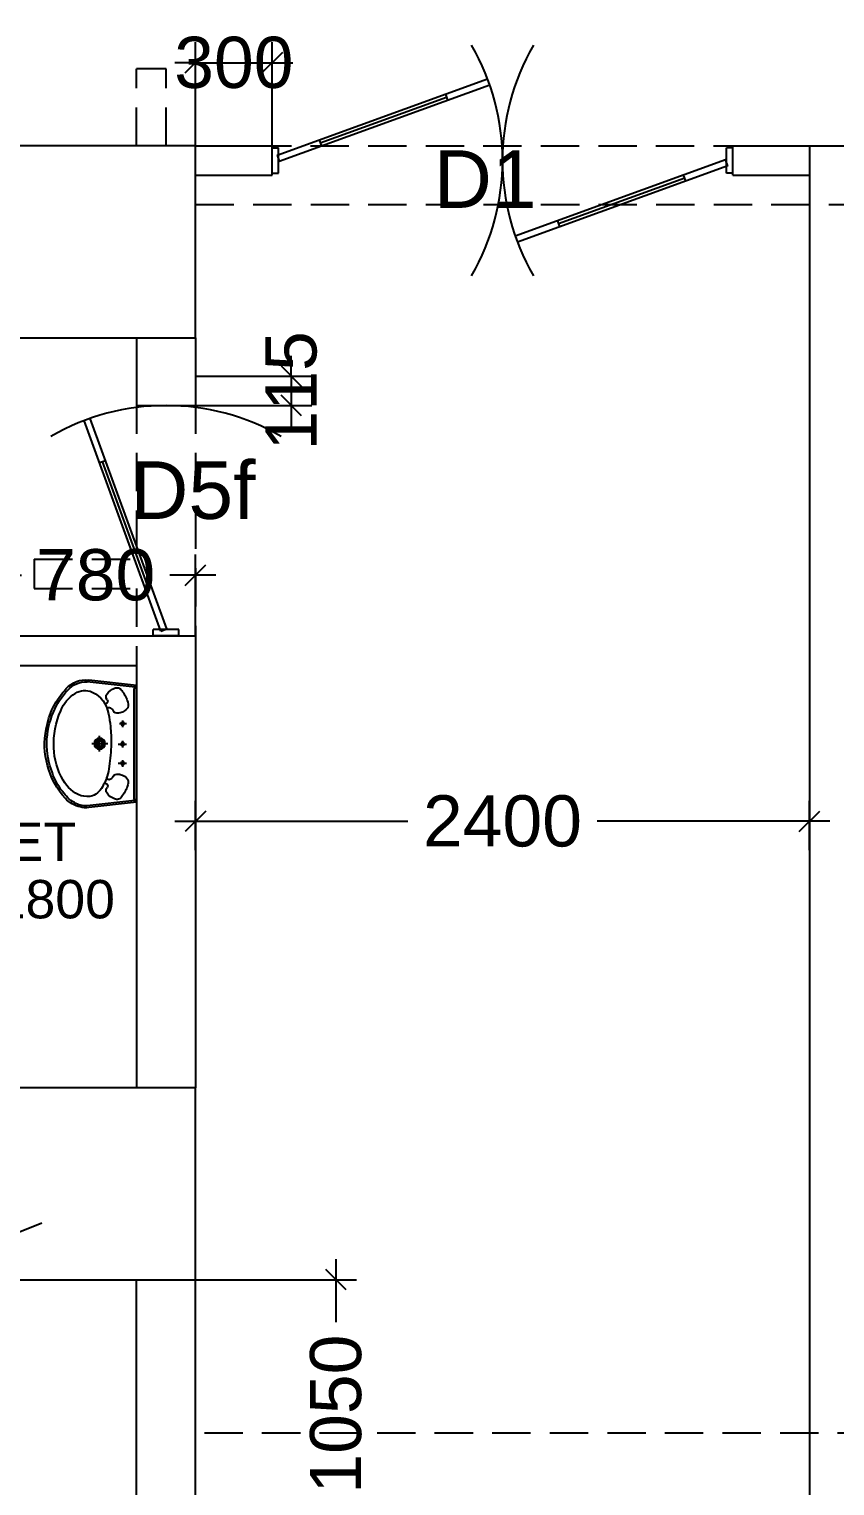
# Model space of a CAD drawing. Extents: x 6345096 to 6738923, y -6490958 to -6305885.
# Drawn here: x 6635272 to 6638421, y -6352716 to -6347025 of the extents above; entities that cross this region are included whole.
import ezdxf
from ezdxf.enums import TextEntityAlignment as Align

# ---------------------------------------------------------------- set-up
doc = ezdxf.new("R2010")
doc.units = 0
doc.header["$LTSCALE"] = 600
doc.header["$MEASUREMENT"] = 0
doc.header["$PDMODE"] = 35
doc.linetypes.add('HIDDEN', pattern=[0.375, 0.25, -0.125])
doc.linetypes.add('HIDDEN2', pattern=[0.1875, 0.125, -0.0625])
doc.layers.get('0').update_dxf_attribs({"linetype": 'CONTINUOUS'})
doc.layers.get('Defpoints').update_dxf_attribs({"linetype": 'CONTINUOUS'})
for name, color, linetype in [('8', 8, 'CONTINUOUS'), ('DOOR', 32, 'CONTINUOUS'), ('Duct', 8, 'CONTINUOUS'), ('HS', 251, 'CONTINUOUS'), ('LA-column', 3, 'CONTINUOUS'), ('REVISIONS', 6, 'CONTINUOUS'), ('Room Dim', 1, 'CONTINUOUS'), ('TEXT', 6, 'CONTINUOUS'), ('Toi-Euip', 8, 'CONTINUOUS'), ('Walls', 7, 'CONTINUOUS'), ('Working Dim', 5, 'CONTINUOUS')]:
    doc.layers.add(name, color=color, linetype=linetype)
doc.styles.add('ari', font='arial.ttf')
doc.styles.add('ARIAL', font='arial.ttf')
doc.dimstyles.new('int. dim', dxfattribs={"dimtxt": 200, "dimasz": 80, "dimexe": 80, "dimexo": 0, "dimgap": 70, "dimtad": 0, "dimdec": 0, "dimzin": 12, "dimdsep": 46, "dimtxsty": 'ari', "dimblk": 'OBLIQUE', "dimcen": 2, "dimdle": 80, "dimclrd": 256, "dimclre": 256, "dimclrt": 6, "dimadec": 0, "dimazin": 0, "dimtfac": 1, "dimtdec": 0, "dimtix": 1, "dimtmove": 2, "dimatfit": 3, "dimfxl": 1, "dimtolj": 1, "dimtzin": 0, "dimlwd": -1, "dimlwe": -1, "dimarcsym": 0})

# ---------------------------------------------------------------- blocks, each defined once
blk = doc.blocks.new('A$C1E9F72C1')
at = {"layer": 'Toi-Euip', "color": 8}
for p, q in [((-228.2, 0), (-249, -186.3)), ((-228.2, 0), (228.2, 0)), ((228.2, 0), (249, -186.3)), ((-220.9, -6.6), (-241.8, -193.1)), ((-212.9, -9.7), (208.6, -9.7)), ((-63.8, -54.9), (-90.3, -54.9)), ((-76, -72.5), (-76, -39.7)), ((11.6, -54.9), (-14.9, -54.9)), ((-0.6, -72.5), (-0.6, -39.7)), ((91.5, -54.9), (65.1, -54.9)), ((79.3, -67.3), (79.3, -39.7)), ((220.8, -6.2), (241.8, -193.1)), ((0.9, -174.9), (0.9, -113)), ((-29.6, -144.6), (31.2, -144.6))]:
    blk.add_line(p, q, dxfattribs=at)
for centre, radius in [((-76, -54.9), 6.49), ((-0.6, -54.9), 6.49), ((79.3, -54.9), 6.49), ((0.9, -144.6), 21.7), ((0.9, -144.6), 15.6), ((0.9, -144.6), 11)]:
    blk.add_circle(centre, radius, dxfattribs=at)
for centre, radius, start, end in [((-208.1, 14.7), 24.9, 216.2215, 258.8549), ((207.9, 16.2), 26, 271.4204, 321.2513), ((-125, -156.3), 127.2, 109.5864, 129.4018), ((-151.5, -66.7), 34.3, 68.6439, 118.0808), ((-167.5, -75.4), 49.6, 12.807, 54.9415), ((169.6, -75.4), 49.6, 125.0585, 167.193), ((153.6, -66.7), 34.3, 61.9192, 111.3561), ((127.1, -156.3), 127.2, 50.5982, 70.4136), ((-196.3, -76.7), 20.9, 116.809, 207.5092), ((-160.4, -68.2), 57.4, 198.3504, 235.0331), ((-164.3, -121.5), 8.67, 53.8926, 133.9597), ((-76.5, -275.6), 168.3, 94.0281, 120.4098), ((-131.5, -107.7), 8.62, 142.6961, 276.8474), ((-114.5, -115.3), 27, 106.386, 151.7285), ((-150, -73.3), 32.2, 330.0791, 16.0346), ((34.9, -905.9), 807.6, 92.48, 98.7772), ((-3.2, -837.5), 738.4, 84.4518, 89.7569), ((46.1, -400.7), 299, 76.1733, 85.7679), ((102.1, -220), 110.7, 24.9779, 81.9798), ((152.1, -73.3), 32.2, 163.9654, 209.9209), ((116.6, -115.3), 27, 28.2715, 73.614), ((134.9, -107.4), 7.45, 281.3197, 41.7016), ((166.5, -121.5), 8.67, 46.0403, 126.1074), ((162.5, -68.2), 57.4, 304.9669, 341.6496), ((198.5, -76.7), 20.9, 332.4908, 63.191), ((-129.4, -204.5), 80.8, 113.6187, 156.307), ((-181.8, -101.4), 18, 230.4642, 309.5358), ((-162.9, -122.5), 8.8, 329.6713, 65.4896), ((164.3, -121.7), 7.8, 112.0693, 194.8477), ((183.9, -101.4), 18, 230.4642, 309.5358), ((-165.7, -196.5), 84, 173.0041, 196.7608), ((-141.4, -199.1), 106.9, 191.4479, 227.66), ((-163.3, -200.1), 78.8, 174.8598, 213.2089), ((-110.1, -193), 95.5, 167.3454, 194.4146), ((-82.7, -174.7), 127.1, 199.3054, 242.2025), ((136.7, -201.5), 71.5, 327.5919, 23.2221), ((146.7, -197.7), 95.2, 311.9105, 2.7762), ((149.6, -199.6), 100.3, 311.3831, 7.6058), ((-120.4, -183.5), 124.2, 208.7854, 238.1585), ((-15.6, -66.9), 289.4, 226.8801, 256.3199), ((11.5, -60.2), 296.4, 278.977, 313.6155), ((18.1, -68), 277.7, 292.3326, 313.7827), ((77.5, -165.5), 140.9, 291.6868, 328.1397), ((-54.2, -135.8), 202, 229.3146, 253.0106), ((-13.2, -73.3), 249.6, 238.9436, 269.4813), ((0.4, -45.6), 305.3, 248.1503, 293.8049), ((4.7, -23.5), 300.1, 266.1546, 294.5893), ((-3.9, -83.4), 276.6, 253.1484, 282.8609)]:
    blk.add_arc(centre, radius, start, end, dxfattribs=at)
blk = doc.blocks.new('_Oblique')
at = {"color": 0, "linetype": 'ByBlock', "lineweight": -2}
blk.add_line((-0.5, -0.5), (0.5, 0.5), dxfattribs=at)
blk = doc.blocks.new('*D1167')
at = {"layer": 'Defpoints', "color": 0, "transparency": 16777216}
for p in [(6635921.9, -6349157.8), (6635141.9, -6349395.4, 1.6), (6635921.9, -6349395.4)]:
    blk.add_point(p, dxfattribs=at)
at = {"layer": 'Working Dim', "transparency": 16777216}
for p, q in [((6635141.9, -6349395.4), (6635141.9, -6349077.8)), ((6635921.9, -6349395.4), (6635921.9, -6349077.8)), ((6635061.9, -6349157.8), (6635242.2, -6349157.8)), ((6636001.9, -6349157.8), (6635821.7, -6349157.8))]:
    blk.add_line(p, q, dxfattribs=at)
at = {"layer": 'Working Dim', "transparency": 16777216, "xscale": 80, "yscale": 80, "zscale": 80, "rotation": 180}
blk.add_blockref('_Oblique', (6635141.9, -6349157.8), dxfattribs=at)
at = {"layer": 'Working Dim', "transparency": 16777216, "xscale": 80, "yscale": 80, "zscale": 80}
blk.add_blockref('_Oblique', (6635921.9, -6349157.8), dxfattribs=at)
at = {"layer": 'Working Dim', "color": 6, "transparency": 16777216, "insert": (6635531.9, -6349157.8), "char_height": 200, "attachment_point": 5, "style": 'ari'}
blk.add_mtext('\\A1;780', dxfattribs=at)
blk = doc.blocks.new('*D1814')
at = {"layer": 'Defpoints', "color": 0, "transparency": 16777216}
for p in [(6638322, -6350119.4), (6635921.9, -6350232.5), (6638322, -6350232.5, 0)]:
    blk.add_point(p, dxfattribs=at)
at = {"layer": 'Working Dim', "transparency": 16777216}
for p, q in [((6635921.9, -6350232.5), (6635921.9, -6350039.4)), ((6638322, -6350232.5), (6638322, -6350039.4)), ((6635841.9, -6350119.4), (6636752, -6350119.4)), ((6638402, -6350119.4), (6637492, -6350119.4))]:
    blk.add_line(p, q, dxfattribs=at)
at = {"layer": 'Working Dim', "transparency": 16777216, "xscale": 80, "yscale": 80, "zscale": 80, "rotation": 180}
blk.add_blockref('_Oblique', (6635921.9, -6350119.4), dxfattribs=at)
at = {"layer": 'Working Dim', "transparency": 16777216, "xscale": 80, "yscale": 80, "zscale": 80}
blk.add_blockref('_Oblique', (6638322, -6350119.4), dxfattribs=at)
at = {"layer": 'Working Dim', "color": 6, "transparency": 16777216, "insert": (6637122, -6350119.4), "char_height": 200, "attachment_point": 5, "style": 'ari'}
blk.add_mtext('\\A1;2400', dxfattribs=at)
blk = doc.blocks.new('Z$W@#5624')
at = {"layer": 'DOOR'}
for p, q in [((19.2, 469.7), (840.4, 768.6)), ((27.7, 446.2), (848.9, 745.1)), ((187.7, 517.8), (680.4, 697.1)), ((676.2, 708.8), (684.7, 685.4)), ((183.4, 529.5), (192, 506)), ((0, 399.5), (0, 499.4)), ((0, 499.4), (25, 499.4)), ((19.2, 469.7), (27.7, 446.2)), ((25, 399.5), (25, 499.4)), ((1797.8, 499.4), (1772.8, 499.4)), ((1772.8, 399.5), (1772.8, 499.4)), ((1797.8, 399.5), (1797.8, 499.4)), ((0, 399.5), (25, 399.5)), ((1770, 452.6), (948.8, 153.7)), ((1778.6, 429.2), (957.4, 130.3)), ((1778.6, 429.2), (1770, 452.6)), ((1797.8, 399.5), (1772.8, 399.5)), ((1610.1, 381.1), (1117.3, 201.8)), ((1614.3, 369.4), (1605.8, 392.9)), ((1113.1, 213.5), (1121.6, 190.1))]:
    blk.add_line(p, q, dxfattribs=at)
at = {"layer": 'DOOR', "color": 145}
for centre, start_param, end_param in [((0, 449.4), 2.617994, 3.665191), ((1797.8, 449.4), -0.523599, 0.523599)]:
    blk.add_ellipse(centre, major_axis=(-898.9, 0), ratio=1, start_param=start_param, end_param=end_param, dxfattribs=at)
blk = doc.blocks.new('A$C0C564F2B')
at = {"layer": 'DOOR'}
for p, q in [((-30.9, 3.6), (-944.4, -329)), ((-21.4, -22.6), (-30.9, 3.6)), ((-27.8, 55.6), (-27.8, -55.6)), ((0, 55.6), (-27.8, 55.6)), ((0, 55.6), (0, -55.6)), ((-21.4, -22.6), (-934.9, -355.1)), ((-204.1, -89.1), (-213.6, -63)), ((0, -55.6), (-27.8, -55.6)), ((-208.8, -76), (-757, -275.5)), ((-752.2, -288.6), (-761.7, -262.5))]:
    blk.add_line(p, q, dxfattribs=at)
at = {"layer": 'DOOR', "color": 145}
blk.add_ellipse((0, 0), major_axis=(-1000, 0), ratio=1, start_param=-0.523599, end_param=0.523599, dxfattribs=at)
blk = doc.blocks.new('*D1924')
at = {"layer": 'Defpoints', "color": 0, "transparency": 16777216}
for p in [(6635922, -6351910.6, 13.8), (6635922, -6352960.9), (6636471, -6352960.9)]:
    blk.add_point(p, dxfattribs=at)
at = {"layer": 'Working Dim', "transparency": 16777216}
for p, q in [((6636471, -6351830.6), (6636471, -6352076.9)), ((6635922, -6351910.6), (6636551, -6351910.6)), ((6636471, -6353040.9), (6636471, -6352794.6)), ((6635922, -6352960.9), (6636551, -6352960.9))]:
    blk.add_line(p, q, dxfattribs=at)
at = {"layer": 'Working Dim', "transparency": 16777216, "xscale": 80, "yscale": 80, "zscale": 80}
for p, rotation in [((6636471, -6351910.6), 90), ((6636471, -6352960.9), 270)]:
    blk.add_blockref('_Oblique', p, dxfattribs=dict(at, rotation=rotation))
at = {"layer": 'Working Dim', "color": 6, "transparency": 16777216, "insert": (6636471, -6352435.7), "char_height": 200, "attachment_point": 5, "rotation": 90, "style": 'ari'}
blk.add_mtext('\\A1;1050', dxfattribs=at)
blk = doc.blocks.new('*D1944')
at = {"layer": 'Defpoints', "color": 0, "transparency": 16777216}
for p in [(6636222, -6347156), (6635922, -6347480.5, 2.3), (6636222, -6347480.5, 2.3)]:
    blk.add_point(p, dxfattribs=at)
at = {"layer": 'Working Dim', "transparency": 16777216}
for p, q in [((6635922, -6347480.5), (6635922, -6347076)), ((6636222, -6347480.5), (6636222, -6347076)), ((6635922, -6347156), (6635842, -6347156)), ((6635922, -6347156), (6636222, -6347156)), ((6636222, -6347156), (6636302, -6347156))]:
    blk.add_line(p, q, dxfattribs=at)
at = {"layer": 'Working Dim', "transparency": 16777216, "xscale": 80, "yscale": 80, "zscale": 80}
blk.add_blockref('_Oblique', (6635922, -6347156), dxfattribs=at)
at = {"layer": 'Working Dim', "transparency": 16777216, "xscale": 80, "yscale": 80, "zscale": 80, "rotation": 180}
blk.add_blockref('_Oblique', (6636222, -6347156), dxfattribs=at)
at = {"layer": 'Working Dim', "color": 6, "transparency": 16777216, "insert": (6636072, -6347156), "char_height": 200, "attachment_point": 5, "style": 'ari'}
blk.add_mtext('\\A1;300', dxfattribs=at)
blk = doc.blocks.new('*D1945')
at = {"layer": 'Defpoints', "color": 0, "transparency": 16777216}
for p in [(6635922, -6348380.5, 2.3), (6635922, -6348495.4, 0), (6636296.6, -6348495.4)]:
    blk.add_point(p, dxfattribs=at)
at = {"layer": 'Working Dim', "transparency": 16777216}
for p, q in [((6636296.6, -6348380.5), (6636296.6, -6348300.5)), ((6635922, -6348380.5), (6636376.6, -6348380.5)), ((6636296.6, -6348380.5), (6636296.6, -6348495.4)), ((6635922, -6348495.4), (6636376.6, -6348495.4)), ((6636296.6, -6348495.4), (6636296.6, -6348575.4))]:
    blk.add_line(p, q, dxfattribs=at)
at = {"layer": 'Working Dim', "transparency": 16777216, "xscale": 80, "yscale": 80, "zscale": 80}
for p, rotation in [((6636296.6, -6348380.5), 270), ((6636296.6, -6348495.4), 90)]:
    blk.add_blockref('_Oblique', p, dxfattribs=dict(at, rotation=rotation))
at = {"layer": 'Working Dim', "color": 6, "transparency": 16777216, "insert": (6636296.6, -6348438), "char_height": 200, "attachment_point": 5, "rotation": 90, "style": 'ari'}
blk.add_mtext('\\A1;115', dxfattribs=at)
blk = doc.blocks.new('A$C2CD672AE')
at = {"layer": 'Walls', "color": 8, "linetype": 'HIDDEN'}
for p, q in [((105372.6, 108943.5), (105372.6, 109243.5)), ((105487.6, 109243.5), (105372.6, 109243.5)), ((105487.6, 108943.5), (105487.6, 109243.5)), ((105602.5, 108943.4), (108717.6, 108943.4)), ((105603.1, 108713.4), (108487.6, 108713.4)), ((105372.6, 108193.4), (105372.6, 107328.5)), ((105602.6, 108193.4), (105602.6, 105263.3)), ((104972.6, 107328.5), (105372.6, 107328.5)), ((104972.6, 107328.5), (104972.6, 107213.5)), ((104972.6, 107213.5), (105372.6, 107213.5)), ((105372.6, 107213.5), (105372.6, 105263.5)), ((105372.6, 103454), (105372.6, 104513.5)), ((105602.6, 103914), (105602.6, 104513.5)), ((108487.6, 103914), (105602.6, 103914))]:
    blk.add_line(p, q, dxfattribs=at)

msp = doc.modelspace()

# ---------------------------------------------------------------- linework, layer by layer
at = {"layer": 'Duct', "color": 8, "linetype": 'HIDDEN2', "ltscale": 10}
msp.add_line((6635321.942, -6351689.463, -10.486), (6618473.441, -6358470.6, -10.486), dxfattribs=at)
at = {"layer": 'LA-column', "color": 2}
for points, elevation in [([(6635171.855, -6348230.477), (6635921.855, -6348230.477), (6635921.855, -6347480.477), (6635171.855, -6347480.477)], 11176.851), ([(6635171.855, -6351910.569), (6635921.855, -6351910.569), (6635921.855, -6351160.569), (6635171.855, -6351160.569)], 1.031)]:
    msp.add_lwpolyline(points, close=True, dxfattribs=dict(at, elevation=elevation))
at = {"layer": 'REVISIONS', "linetype": 'Continuous'}
for q in [(6641269.537, -6347480.537, -12.768), (6638322.034, -6362415.6, -12.768)]:
    msp.add_line((6638322.018, -6347480.537, -12.768), q, dxfattribs=at)
at = {"layer": 'Walls', "linetype": 'Continuous'}
for p, q in [((6635922.032, -6347480.533, -10.486), (6636222.032, -6347480.533, -10.486)), ((6636222.032, -6347595.533, -10.486), (6636222.032, -6347480.533, -10.486)), ((6638022.032, -6347480.533, -10.486), (6638322.032, -6347480.533, -10.486)), ((6638022.032, -6347595.533, -10.486), (6638022.032, -6347480.533, -10.486)), ((6635922.032, -6347595.533, -10.486), (6636222.032, -6347595.533, -10.486)), ((6638022.032, -6347595.533, -10.486), (6638322.032, -6347595.533, -10.486)), ((6635921.942, -6348230.533, -12.768), (6635921.942, -6348495.431, -12.768)), ((6635691.942, -6348380.533, -12.768), (6635691.942, -6348495.431, -12.768)), ((6635691.942, -6348495.431, -12.282), (6635921.942, -6348495.431, -12.744)), ((6635141.937, -6349395.431, -11.176), (6635921.942, -6349395.431, -13.434)), ((6635921.942, -6349395.431, -12.768), (6635921.942, -6351160.543, -12.768)), ((6635141.937, -6349510.431, -11.176), (6635691.942, -6349510.431, -12.768)), ((6635691.942, -6349510.431, -12.768), (6635691.942, -6351160.543, -12.768)), ((6635691.942, -6352960.926, -12.768), (6635691.942, -6351910.569, -12.768)), ((6635921.942, -6352960.931, -12.768), (6635921.942, -6351910.569, -1.252))]:
    msp.add_line(p, q, dxfattribs=at)

# ---------------------------------------------------------------- block references
at = {"layer": 'DOOR', "linetype": 'Continuous', "xscale": 1.001247152686119, "yscale": 1.001247152686119, "zscale": 1.001247152686119}
msp.add_blockref('Z$W@#5624', (6636222.032, -6347988.033, -8.203), dxfattribs=at)
at = {"layer": 'DOOR', "linetype": 'Continuous', "xscale": 0.8999999985098839, "yscale": 0.8999999985098839, "zscale": 0.8999999985098839, "rotation": 270}
msp.add_blockref('A$C0C564F2B', (6635806.94, -6349395.431, -13.091), dxfattribs=at)
at = {"layer": 'HS'}
msp.add_blockref('A$C2CD672AE', (6530319.294, -6456423.902, 8.17), dxfattribs=at)
at = {"layer": 'Toi-Euip', "color": 31, "xscale": -1, "rotation": 270}
msp.add_blockref('A$C1E9F72C1', (6635691.942, -6349817.036, -7.637), dxfattribs=at)

# ---------------------------------------------------------------- texts
at = {"layer": '8', "color": 6, "style": 'ari'}
msp.add_text('D1', height=225, dxfattribs=at).set_placement((6636853.533, -6347723.096, 25.213))
msp.add_text('D5f', height=225, dxfattribs=at).set_placement((6635911.857, -6348938.229, -13.091), align=Align.CENTER)
at = {"layer": 'Room Dim', "style": 'ARIAL'}
msp.add_text('1350x1800', height=150, dxfattribs=at).set_placement((6635088.771, -6350498.864, -10.486), align=Align.CENTER)
at = {"layer": 'TEXT', "color": 7, "style": 'ARIAL'}
msp.add_text('TOILET', height=150, dxfattribs=at).set_placement((6635088.771, -6350274.433, -10.486), align=Align.CENTER)

# ---------------------------------------------------------------- dimensions: what is measured, and where the dimension line sits
at = {"layer": 'Working Dim', "color": 6}
for base, p1, p2, picture, middle in [((6636222.032, -6347156.049, -12.768), (6635922.032, -6347480.533, -10.486), (6636222.032, -6347480.533, -10.486), '*D1944', (6636072.032, -6347156.049, -12.768)), ((6635921.942, -6349157.776, -12.768), (6635141.942, -6349395.431, -11.176), (6635921.942, -6349395.431, -12.768), '*D1167', (6635531.942, -6349157.776, -12.768)), ((6638322.021, -6350119.449, -12.768), (6635921.942, -6350232.496, -12.768), (6638322.021, -6350232.493, -12.768), '*D1814', (6637121.982, -6350119.449, -12.768))]:
    dim = msp.add_linear_dim(base=base, p1=p1, p2=p2, dimstyle='int. dim', override={"dimtxt": 200, "dimarcsym": 1}, dxfattribs=at)
    dim.commit()
    dim.dimension.update_dxf_attribs({"geometry": picture, "text_midpoint": middle})
for base, p1, p2, picture, middle in [((6636296.616, -6348495.431, -12.768), (6635922.032, -6348380.533, -10.486), (6635922.028, -6348495.431, -12.744), '*D1945', (6636296.616, -6348437.982, -12.768)), ((6636470.952, -6352960.931, -12.768), (6635922.032, -6351910.569, 1.031), (6635922.033, -6352960.931, -12.768), '*D1924', (6636470.952, -6352435.75, -12.768))]:
    dim = msp.add_linear_dim(base=base, p1=p1, p2=p2, angle=90, dimstyle='int. dim', override={"dimtxt": 200, "dimarcsym": 1}, dxfattribs=at)
    dim.commit()
    dim.dimension.update_dxf_attribs({"geometry": picture, "text_midpoint": middle})

doc.saveas('drawing.dxf')
